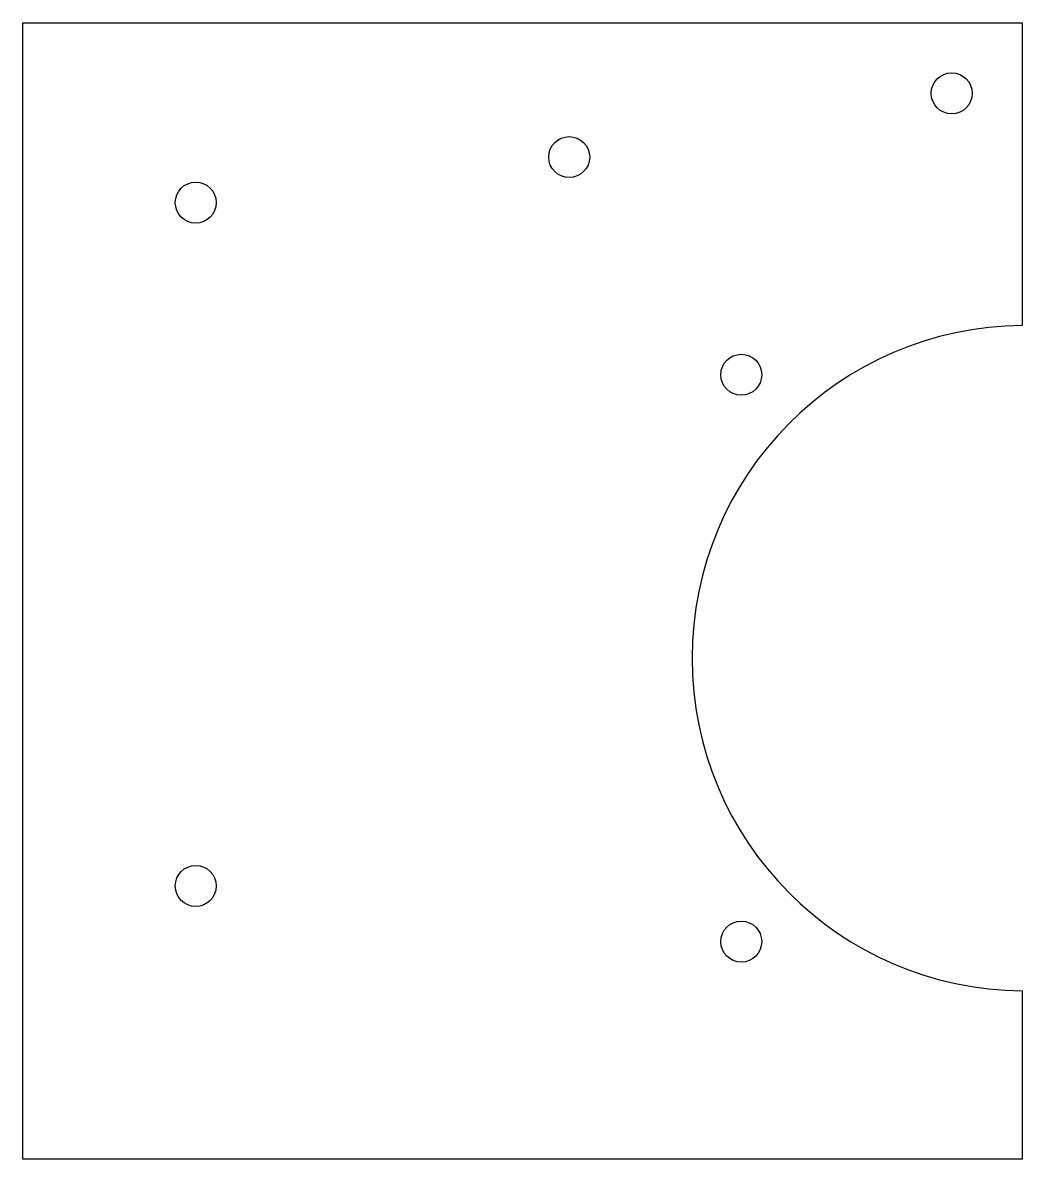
# Model space of a CAD drawing. Header units: millimetres. Extents: x 0 to 110, y 0 to 125.
import ezdxf

# ---------------------------------------------------------------- set-up
doc = ezdxf.new("R2010")
doc.units = ezdxf.units.MM

msp = doc.modelspace()

# ---------------------------------------------------------------- linework, layer by layer
for p, q in [((0, 0), (0, 124.75)), ((0, 124.75), (109.75, 124.75)), ((109.75, 124.75), (109.75, 91.5)), ((109.75, 18.5), (109.75, 0)), ((109.75, 0), (0, 0))]:
    msp.add_line(p, q)
for centre in [(102, 117), (60, 110), (19, 105), (78.89, 86.11), (19, 30), (78.89, 23.89)]:
    msp.add_circle(centre, 2.25)
msp.add_arc((110, 55), 36.5, 90.3924, 269.6076)

doc.saveas('drawing.dxf')
